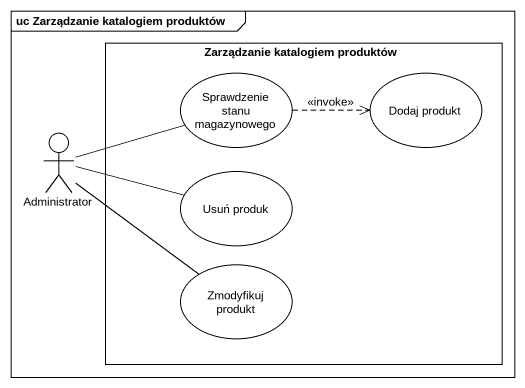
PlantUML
@startuml
mainframe uc Zarządzanie katalogiem produktów
rectangle "Zarządzanie katalogiem produktów" as Zarządzanie_katalogiem {
  usecase "Sprawdzenie stanu magazynowego" as Sprawdzenie_stanu
  usecase "Dodaj produkt" as Dodaj_produkt
  usecase "Usuń produk" as Usuń_produk
  usecase "Zmodyfikuj produkt" as Zmodyfikuj_produkt
}
actor Administrator
Sprawdzenie_stanu .right.> Dodaj_produkt : <<invoke>>
Administrator -right- Sprawdzenie_stanu
Administrator -right- Usuń_produk
Administrator -- Zmodyfikuj_produkt
@enduml
